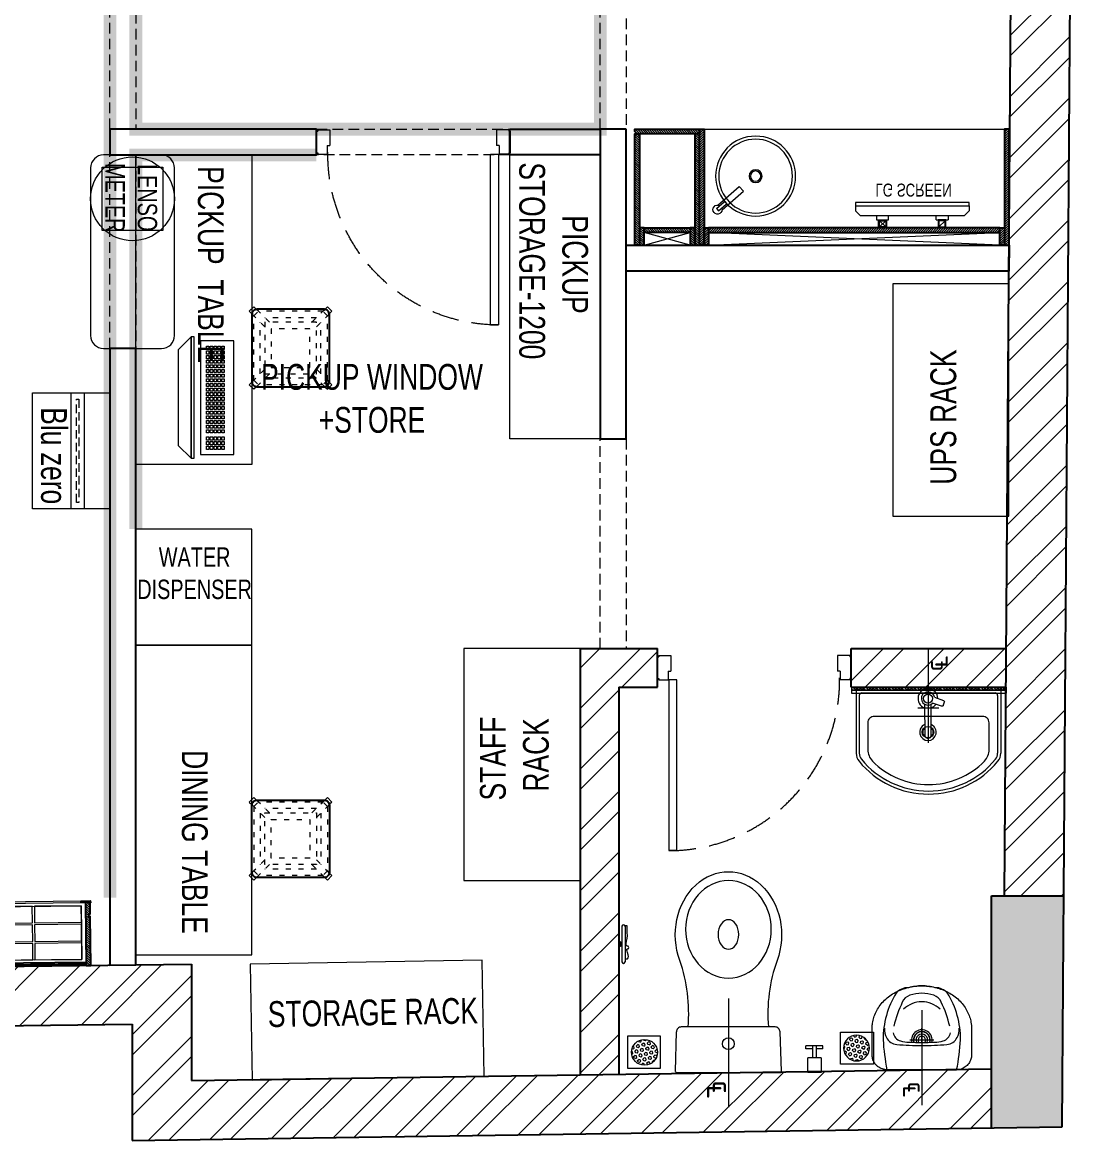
# Model space of a CAD drawing. Header units: feet. Extents: x 3550171 to 3562269, y -5726503 to -5719190.
# Drawn here: x 3558195 to 3562269, y -5726503 to -5722170 of the extents above; entities that cross this region are included whole.
import ezdxf

# ---------------------------------------------------------------- set-up
doc = ezdxf.new("R2010")
doc.units = ezdxf.units.FT
doc.header["$LTSCALE"] = 33
doc.header["$MEASUREMENT"] = 0
for name, pattern in [('a_p6_plan_L18$0$HIDDEN', [0.375, 0.25, -0.125]), ('ACAD_ISO03W100', [30, 12, -18]), ('CENTER', [2, 1.25, -0.25, 0.25, -0.25]), ('D10_DASHED', [0.75, 0.5, -0.25]), ('DOT2', [0.125, 0, -0.125]), ('HIDDEN', [9.525, 6.35, -3.175]), ('HIDDEN2', [4.7625, 3.175, -1.5875])]:
    doc.linetypes.add(name, pattern=pattern)
for name, color, linetype in [('A-WALL', 1, 'Continuous'), ('column', 10, 'Continuous'), ('LAMINATE FINISH', 80, 'Continuous')]:
    doc.layers.add(name, color=color, linetype=linetype)
for name, color, linetype, lineweight in [('A-WALL HATCH', 251, 'Continuous', 0), ('centerline-toilets', 2, 'CENTER', 13), ('column hatch', 5, 'Continuous', 0), ('Door', 2, 'Continuous', 13), ('ele', 252, 'Continuous', 13), ('Fhitting', 152, 'Continuous', 30), ('Floor-Unit', 1, 'Continuous', 13), ('LENS-CURTAIN', 5, 'a_p6_plan_L18$0$HIDDEN', 9), ('LENS-DOOR', 34, 'Continuous', 20), ('LENS-FURNITURE', 13, 'Continuous', 9), ('LENS-PARTITION', 21, 'Continuous', 25), ('LENS-TEXT', 31, 'Continuous', 5), ('LENS_DIMENSION', 193, 'Continuous', 0), ('LENS_TEXT', 31, 'Continuous', 5), ('LK-EQPMT', 3, 'Continuous', 18), ('LK-FF&E FLOOR', 1, 'Continuous', 9), ('LK-FF&E WALL', 1, 'Continuous', 9), ('LK-FLUTTED FINISH', 20, 'Continuous', 30), ('LK-IT', 3, 'Continuous', 18), ('LK-TILES FINISH', 251, 'Continuous', 5), ('LN-ELEVATION-1', 81, 'Continuous', 25), ('LN-ELEVATION-2', 103, 'Continuous', 20), ('LN-ELEVATION-3', 125, 'Continuous', 18), ('LN-ELEVATION-5', 167, 'Continuous', 5), ('LN-HATCH', 251, 'Continuous', 0), ('Mirror', 150, 'Continuous', 20), ('Panelling', 65, 'Continuous', 18), ('PARTITION', 22, 'Continuous', 30), ('PLANO-TXT', 252, 'Continuous', 5), ('Toilet', 5, 'Continuous', 9), ('TV', 92, 'Continuous', 18)]:
    doc.layers.add(name, color=color, linetype=linetype, lineweight=lineweight)
doc.styles.add('LK TXT', font='GILC____.TTF', dxfattribs={"height": 100})
doc.styles.get("Standard").update_dxf_attribs({"font": 'GILC____.TTF'})
pattern_1 = [(45, (-3580354.09, 5467886.61), (-117.733279, 117.733279), []), (45, (-3580275.6, 5467886.61), (-117.733279, 117.733279), [])]
pattern_2 = [(45, (35858.5, -100655.3575), (-4.4194174, 4.4194174), [])]
pattern_3 = [(45, (7858558.917, 3503823.203), (-4.4901280605, 4.4901280605), [])]

# ---------------------------------------------------------------- blocks, each defined once
blk = doc.blocks.new('*U47')
at = {"layer": 'LENS-DOOR'}
for p, q in [((548121.7, 1779235.3), (548121.7, 1778573.8)), ((548121.7, 1779235.3), (548153, 1779235.3)), ((548153, 1778573.8), (548153, 1779235.3)), ((547447.3, 1778568.6), (547452.5, 1778568.6)), ((547447.3, 1778484.1), (547447.3, 1778568.6)), ((547452.5, 1778573.8), (547488.9, 1778573.8)), ((547452.5, 1778568.6), (547452.5, 1778573.8)), ((547488.9, 1778539.9), (547488.9, 1778573.8)), ((548121.7, 1778573.8), (548153, 1778573.8)), ((548192.1, 1778573.8), (548155.6, 1778573.8)), ((548155.6, 1778539.9), (548155.6, 1778573.8)), ((548192.1, 1778568.6), (548192.1, 1778573.8)), ((548197.3, 1778568.6), (548192.1, 1778568.6)), ((548197.3, 1778484.1), (548197.3, 1778568.6)), ((547488.9, 1778539.9), (547499.3, 1778539.9)), ((547499.3, 1778478.9), (547499.3, 1778539.9)), ((548145.2, 1778478.9), (548145.2, 1778539.9)), ((548155.6, 1778539.9), (548145.2, 1778539.9)), ((547447.3, 1778484.1), (547452.5, 1778484.1)), ((547452.5, 1778478.9), (547452.5, 1778484.1)), ((547452.5, 1778478.9), (547499.3, 1778478.9)), ((548192.1, 1778478.9), (548145.2, 1778478.9)), ((548192.1, 1778478.9), (548192.1, 1778484.1)), ((548197.3, 1778484.1), (548192.1, 1778484.1))]:
    blk.add_line(p, q, dxfattribs=at)
at = {"layer": 'LENS-DOOR', "color": 7, "linetype": 'HIDDEN2'}
blk.add_ellipse((548153, 1778573.8), major_axis=(-661.5, 0), ratio=1, start_param=-1.570791, end_param=0.051209, dxfattribs=at)
blk = doc.blocks.new('DLF-RSP-AR-CD-DWG-4DT-3113$0$X-TYPICAL TOILET UPPER FLOORS - 02$0$urinals')
at = {"layer": 'Toilet'}
for p, q in [((0, -15.6), (0, 8.3)), ((-46.1, -115), (46.1, -115)), ((0, -105.4), (0, -161.1))]:
    blk.add_line(p, q, dxfattribs=at)
blk.add_lwpolyline([(135, 0), (-135, 0, 0.036949), (-150, -116.2, 0.138094), (-99.8, -297.1, 0.221721), (-52, -317.9, 0.062656), (0, -325, 0.062656), (52, -317.9, 0.221721), (99.8, -297.1, 0.138094), (150, -116.2, 0.036949)], format="xyb", close=True, dxfattribs=at)
for centre, radius, start, end in [((-91, -152.7), 53.8, 148.4868, 188.6401), ((-94.3, -144.9), 47.1, 93.3708, 154.4824), ((-71.4, -149.9), 40.2, 106.7016, 169.725), ((3.2, -1238.2), 1144.7, 90.1625, 95.0265), ((-50.5, -225.3), 118.5, 89.5454, 105.8857), ((-0.1, -996.2), 890.8, 89.9918, 93.182), ((0, -115), 40, 167.428, 12.572), ((0, -115), 33, 164.1814, 15.8186), ((0, -115), 32, 163.6049, 16.3951), ((0, -115), 22.6, 155.6653, 24.3347), ((0, -115), 14.7, 139.9109, 40.0891), ((-3.2, -1238.2), 1144.7, 84.9735, 89.8375), ((0.1, -996.2), 890.8, 86.818, 90.0082), ((50.5, -225.3), 118.5, 74.1143, 90.4546), ((71.4, -149.9), 40.2, 10.275, 73.2984), ((94.3, -144.9), 47.1, 25.5176, 86.6292), ((91, -152.7), 53.8, 351.3599, 31.5132), ((413.9, -38.4), 538.2, 193.994, 204.5632), ((-413.9, -38.4), 538.2, 335.4368, 346.006), ((-1.6, -165.3), 97.6, 225, 270.9552), ((1.6, -165.3), 97.6, 269.0448, 315), ((-30.1, -241.3), 50, 204.5632, 250.4606), ((-1.5, -160.9), 135.4, 250.4606, 270.6492), ((1.5, -160.9), 135.4, 269.3508, 289.5394), ((30.1, -241.3), 50, 289.5394, 335.4368)]:
    blk.add_arc(centre, radius, start, end, dxfattribs=at)
blk.add_open_spline([(135, 0), (105.3, 0), (75.7, 0), (-13.3, 0), (-72.7, 0), (-132.7, 0), (-133.4, 0), (-134.3, 0), (-134.5, 0), (-134.7, 0), (-134.9, 0), (-135, 0), (-135, 0), (-135, 0), (-135, 0), (-135, 0), (-135, 0), (-135.1, 0), (-135.1, 0), (-135.2, 0), (-135.2, 0), (-135.3, 0), (-135.4, 0), (-135.7, 0), (-135.8, 0), (-136.4, 0), (-136.7, 0), (-137.7, -0.1), (-138.4, -0.1), (-140.5, -0.2), (-141.9, -0.4), (-146.2, -1), (-149, -1.7), (-154.8, -3.4), (-157.6, -4.5), (-163.1, -7.3), (-165.8, -8.9), (-171, -12.5), (-173.4, -14.6), (-177.9, -19.1), (-180, -21.5), (-183.6, -26.7), (-185.2, -29.4), (-188, -34.9), (-189.1, -37.8), (-190.8, -43.5), (-191.5, -46.3), (-192, -49.8), (-192.1, -50.5), (-192.3, -52.5), (-192.4, -53.8), (-192.5, -55.7), (-192.5, -56.2), (-192.5, -56.9), (-192.5, -57), (-192.5, -57.2), (-192.5, -57.3), (-192.5, -57.4), (-192.5, -57.4), (-192.5, -57.5), (-192.5, -57.5), (-192.5, -57.5), (-192.5, -57.6), (-192.5, -57.7), (-192.5, -57.8), (-192.5, -57.9), (-192.5, -58.1), (-192.5, -58.4), (-192.5, -58.6), (-192.5, -59.3), (-192.5, -59.7), (-192.5, -61), (-192.5, -61.9), (-192.5, -64.6), (-192.5, -66.4), (-192.5, -71.7), (-192.5, -75.2), (-192.5, -85.8), (-192.5, -92.9), (-192.5, -114.2), (-192.5, -128.4), (-192.5, -146.1), (-192.5, -144.6), (-192.5, -149.2), (-192.5, -150.3), (-192.5, -153.7), (-192.5, -156), (-192.5, -158.5), (-192.5, -158.8), (-192.5, -159.2), (-192.5, -159.4), (-192.5, -159.7), (-192.5, -159.8), (-192.5, -159.9), (-192.5, -160), (-192.5, -160), (-192.5, -160), (-192.5, -160.1), (-192.5, -160.1), (-192.5, -160.2), (-192.5, -160.3), (-192.5, -160.5), (-192.5, -160.6), (-192.5, -161), (-192.5, -161.2), (-192.5, -161.9), (-192.5, -162.4), (-192.4, -163.9), (-192.4, -164.9), (-192.3, -167.8), (-192.2, -169.8), (-191.7, -175.8), (-191.2, -179.9), (-189.3, -190.9), (-187.5, -198), (-182.8, -212.2), (-179.9, -219.2), (-172.8, -233.1), (-168.7, -239.9), (-159.3, -253), (-154, -259.4), (-142.4, -271.4), (-136, -277), (-122.6, -287.5), (-115.4, -292.3), (-100.5, -300.9), (-92.8, -304.8), (-76.9, -311.5), (-68.8, -314.3), (-52.5, -318.9), (-44.4, -320.7), (-28.1, -323.4), (-20, -324.2), (-9.4, -324.8), (-6.7, -324.9), (-2.5, -325), (-1, -325), (2, -325), (3.6, -325), (8.2, -324.9), (11.3, -324.7), (20.7, -324.1), (27, -323.5), (41.8, -321.2), (50.2, -319.5), (67, -314.9), (75.4, -312), (91.8, -305.3), (99.8, -301.4), (115.1, -292.5), (122.5, -287.5), (136.4, -276.8), (142.9, -270.9), (154.7, -258.5), (160.1, -252), (169.7, -238.4), (173.8, -231.3), (180.9, -217), (183.8, -209.7), (188.3, -195.1), (189.9, -187.8), (191.2, -179.3), (191.4, -178), (191.8, -174.1), (192.1, -171.5), (192.3, -167.9), (192.3, -166.9), (192.5, -164), (192.5, -162), (192.5, -160), (192.5, -159.9), (192.5, -159.8), (192.5, -159.7), (192.5, -159.5), (192.5, -159.4), (192.5, -159), (192.5, -158.8), (192.5, -158), (192.5, -157.5), (192.5, -155.9), (192.5, -154.9), (192.5, -151.8), (192.5, -149.7), (192.5, -143.5), (192.5, -144.3), (192.5, -131.9), (192.5, -123.6), (192.5, -98.8), (192.5, -82.2), (192.5, -64.8), (192.5, -64), (192.5, -61.5), (192.5, -59.9), (192.5, -58), (192.5, -57.8), (192.5, -57.5), (192.5, -57.5), (192.5, -57.4), (192.5, -57.4), (192.5, -57.4), (192.5, -57.3), (192.5, -57.2), (192.5, -57.2), (192.5, -57), (192.5, -56.8), (192.5, -56.4), (192.5, -56.1), (192.5, -55.3), (192.4, -54.7), (192.3, -53), (192.2, -51.9), (191.8, -48.4), (191.4, -46), (190, -40.4), (188.9, -37.2), (186.1, -30.8), (184.3, -27.7), (180.2, -21.8), (177.9, -19.1), (172.8, -14), (170, -11.7), (164, -7.7), (160.9, -6.1), (154.5, -3.3), (151.3, -2.3), (144.8, -0.7), (141.6, -0.3), (137.3, 0), (136.1, 0), (135, 0)], degree=3, knots=[0, 0, 0, 0, 0.329607, 0.329607, 0.988822, 0.988822, 0.996691, 0.996691, 0.998638, 0.998638, 0.99992, 0.99992, 1.000227, 1.000227, 1.000534, 1.000534, 1.001148, 1.001148, 1.002375, 1.002375, 1.00483, 1.00483, 1.009739, 1.009739, 1.019558, 1.019558, 1.039196, 1.039196, 1.078472, 1.078472, 1.157024, 1.157024, 1.314128, 1.314128, 1.471232, 1.471232, 1.628335, 1.628335, 1.785439, 1.785439, 1.942543, 1.942543, 2.099647, 2.099647, 2.256751, 2.256751, 2.413855, 2.413855, 2.450944, 2.450944, 2.525122, 2.525122, 2.556641, 2.556641, 2.563699, 2.563699, 2.567479, 2.567479, 2.57001, 2.57001, 2.570783, 2.570783, 2.572328, 2.572328, 2.573873, 2.573873, 2.576964, 2.576964, 2.583145, 2.583145, 2.595507, 2.595507, 2.620232, 2.620232, 2.669681, 2.669681, 2.76858, 2.76858, 2.966376, 2.966376, 3.36197, 3.36197, 3.45996, 3.45996, 3.491387, 3.491387, 3.554241, 3.554241, 3.562213, 3.562213, 3.566829, 3.566829, 3.570018, 3.570018, 3.570684, 3.570684, 3.571294, 3.571294, 3.571904, 3.571904, 3.573124, 3.573124, 3.575564, 3.575564, 3.580444, 3.580444, 3.590203, 3.590203, 3.609723, 3.609723, 3.648762, 3.648762, 3.72684, 3.72684, 3.861362, 3.861362, 3.995884, 3.995884, 4.130406, 4.130406, 4.264928, 4.264928, 4.39945, 4.39945, 4.533972, 4.533972, 4.668494, 4.668494, 4.803016, 4.803016, 4.937539, 4.937539, 5.072061, 5.072061, 5.118026, 5.118026, 5.144558, 5.144558, 5.17109, 5.17109, 5.224154, 5.224154, 5.330281, 5.330281, 5.468863, 5.468863, 5.607445, 5.607445, 5.746027, 5.746027, 5.884609, 5.884609, 6.023191, 6.023191, 6.161773, 6.161773, 6.300355, 6.300355, 6.438937, 6.438937, 6.577519, 6.577519, 6.602876, 6.602876, 6.653589, 6.653589, 6.673028, 6.673028, 6.711906, 6.711906, 6.713712, 6.713712, 6.715518, 6.715518, 6.719129, 6.719129, 6.726351, 6.726351, 6.740796, 6.740796, 6.769686, 6.769686, 6.827466, 6.827466, 6.943027, 6.943027, 7.174147, 7.174147, 7.636387, 7.636387, 7.659394, 7.659394, 7.705407, 7.705407, 7.71212, 7.71212, 7.713128, 7.713128, 7.714137, 7.714137, 7.716153, 7.716153, 7.720185, 7.720185, 7.728249, 7.728249, 7.744378, 7.744378, 7.776636, 7.776636, 7.841152, 7.841152, 7.970184, 7.970184, 8.14844, 8.14844, 8.326696, 8.326696, 8.504953, 8.504953, 8.683209, 8.683209, 8.861465, 8.861465, 9.039722, 9.039722, 9.217978, 9.217978, 9.283185, 9.283185, 9.283185, 9.283185], dxfattribs=at)
blk = doc.blocks.new('jALI')
at = {"layer": 'Toilet', "ltscale": 5}
h = blk.add_hatch(dxfattribs=at)
h.set_pattern_fill('HEX', color=256, scale=50, angle=135, double=1)
h.set_pattern_definition([(135, (-344825.863, 460708.187), (-7.65465545, -7.65465545), [6.25, -12.5]), (255, (-344825.863, 460708.187), (10.4564538, -2.80179835), [6.25, -12.5]), (195, (-344830.282, 460712.606), (2.80179835, -10.4564538), [6.25, -12.5])])
edge = h.paths.add_edge_path()
edge.add_arc((-393187.5, 163647.6), 50, -90, 270)
blk.add_lwpolyline([(-393249.5, 163581.9), (-393125.5, 163581.9), (-393125.5, 163709.4), (-393249.5, 163709.4)], close=True, dxfattribs=at)
blk.add_circle((-393187.5, 163647.6), 50, dxfattribs=at)
blk = doc.blocks.new('Urinal')
at = {"layer": 'centerline-toilets', "linetype": 'HIDDEN', "ltscale": 10}
blk.add_line((0, 230.9), (0, -137), dxfattribs=at)
at = {"layer": 'Fhitting', "lineweight": 0, "ltscale": 0.5, "rotation": 180}
blk.add_blockref('DLF-RSP-AR-CD-DWG-4DT-3113$0$X-TYPICAL TOILET UPPER FLOORS - 02$0$urinals', (0, 0), dxfattribs=at)
at = {"layer": 'Fhitting', "lineweight": 0, "ltscale": 0.5, "xscale": -1, "rotation": 90}
blk.add_blockref('jALI', (163394.4, -393103.5), dxfattribs=at)
at = {"layer": 'centerline-toilets', "linetype": 'DOT2', "insert": (-31.4, -69), "char_height": 75, "width": 495.827, "attachment_point": 5, "rotation": 270}
blk.add_mtext('{\\fISOCPEUR|b0|i0|c0|p34;℄}', dxfattribs=at)
blk = doc.blocks.new('WC')
at = {"layer": 'centerline-toilets', "linetype": 'HIDDEN', "ltscale": 10}
blk.add_line((0, 286.3), (0, -134.7), dxfattribs=at)
at = {"layer": 'Toilet'}
for p, q in [((-412.8, 566.9), (-412.8, 428.9)), ((-400.8, 566.9), (-400.8, 428.9)), ((-418.8, 506.9), (-424.8, 506.9)), ((-424.8, 506.9), (-424.8, 488.9)), ((-418.8, 488.9), (-424.8, 488.9)), ((-418.8, 506.9), (-418.8, 488.9)), ((-418.8, 503.9), (-412.8, 503.9)), ((-418.8, 491.9), (-412.8, 491.9)), ((180.6, 176.8), (-182.6, 176.8)), ((-205.8, 5.9), (-201.7, 157.2)), ((205.8, 5.9), (199.8, 157.2)), ((-200.1, 0), (200.1, 0))]:
    blk.add_line(p, q, dxfattribs=at)
at = {"layer": 'Toilet', "ltscale": 100}
for p, q in [((366.1, 103), (300.3, 103)), ((300.3, 91.5), (300.3, 103)), ((326.3, 91.5), (300.3, 91.5)), ((326.3, 103), (326.3, 57.2)), ((340.1, 103), (340.1, 57.2)), ((366.1, 91.5), (340.1, 91.5)), ((366.1, 91.5), (366.1, 103)), ((307.2, 0), (307.2, 57.2)), ((359.2, 57.2), (307.2, 57.2)), ((359.2, 57.2), (359.2, 0)), ((359.2, 0), (307.2, 0))]:
    blk.add_line(p, q, dxfattribs=at)
at = {"layer": 'Toilet'}
blk.add_circle((-0.3, 111.6), 22.9, dxfattribs=at)
for centre, radius, start, end in [((-406.8, 566.9), 6, 0, 180), ((-776.4, 231.1), 622.3, 354.997, 19.0619), ((776, 226.4), 623.4, 160.5196, 184.5617), ((-406.8, 428.9), 6, 180, 0), ((-182.4, 157.5), 19.3, 90.3509, 180.8981), ((180.5, 157.5), 19.3, 359.1019, 89.6491), ((-200.1, 5.7), 5.72, 177.9546, 270), ((200.1, 5.7), 5.72, 270, 2.0454)]:
    blk.add_arc(centre, radius, start, end, dxfattribs=at)
at = {"layer": 'Toilet', "extrusion": (0, 0, -1)}
for centre, major_axis, ratio, start_param, end_param in [((0, 533.5), (0, -244.6), 0.842028, 7.436326, 11.41323), ((0, 535.1), (0, -57.2), 0.7, 1.570796326794896, 7.853981633974482)]:
    blk.add_ellipse(centre, major_axis=major_axis, ratio=ratio, start_param=start_param, end_param=end_param, dxfattribs=at)
blk.add_ellipse((0, 555), major_axis=(0, -188.8), ratio=0.878788, dxfattribs=at)
at = {"layer": 'Toilet'}
blk.add_open_spline([(-400.8, 441), (-397.1, 440.5), (-384.3, 439), (-389, 459.3), (-395.6, 479.8), (-385.6, 478), (-385.9, 491.3), (-402.7, 487.2), (-384.8, 532.1), (-395.5, 546.6), (-390.9, 570.2), (-397.2, 568.8), (-400.8, 568)], degree=3, knots=[0, 0, 0, 0, 9.744972, 33.823887, 47.583551, 49.497915, 60.560502, 63.822284, 93.508019, 135.756925, 141.904352, 150.301906, 150.301906, 150.301906, 150.301906], dxfattribs=at)
at = {"layer": 'Fhitting', "lineweight": 0, "ltscale": 0.5, "rotation": 270}
blk.add_blockref('jALI', (-163972.9, -393109.2), dxfattribs=at)
at = {"layer": 'centerline-toilets', "linetype": 'DOT2', "insert": (-35.9, -56.9), "char_height": 85.827, "width": 567.402, "attachment_point": 5, "rotation": 270}
blk.add_mtext('{\\fISOCPEUR|b0|i0|c0|p34;℄}', dxfattribs=at)
blk = doc.blocks.new('Wash Basin')
at = {"layer": 'PARTITION', "lineweight": 9}
h = blk.add_hatch(dxfattribs=at)
h.set_pattern_fill('ANSI38', color=256, scale=70, angle=990, style=0, double=1)
h.set_pattern_definition([(315, (-62.738, -33.325), (6.18718, 6.18718), []), (45, (-62.738, -33.325), (6.18718, 18.56155), [21.875, -13.125])])
h.paths.add_polyline_path([(302.1, -22), (-298.1, -22), (-298.1, -34), (302.1, -34)])
at = {"layer": 'centerline-toilets', "linetype": 'HIDDEN', "ltscale": 10}
blk.add_line((0, -238.1), (0, 129.8), dxfattribs=at)
at = {"layer": 'Mirror', "ltscale": 0.5}
blk.add_lwpolyline([(-298.1, -34), (-298.1, -46), (302.1, -46), (302.1, -34)], close=True, dxfattribs=at)
at = {"layer": 'Panelling', "lineweight": 9}
blk.add_lwpolyline([(-298.1, -22), (-298.1, -34), (302.1, -34), (302.1, -22)], close=True, dxfattribs=at)
at = {"layer": 'Toilet', "ltscale": 100}
for p, q in [((-280, -32), (-280, -278.3)), ((-270, -22), (270, -22)), ((280, -32), (280, -278.3)), ((-268, -55), (-268, -278.3)), ((-258, -45), (258, -45)), ((268, -55), (268, -278.3)), ((-14.8, -88.6), (-14.6, -207.9)), ((11, -207.9), (10.8, -88.6))]:
    blk.add_line(p, q, dxfattribs=at)
blk.add_lwpolyline([(23.1, -61.6), (57.7, -73.5, -0.414214), (61.4, -81.2), (57.5, -92.5, -0.414214), (49.9, -96.2), (16.1, -84.6)], format="xyb", dxfattribs=at)
blk.add_lwpolyline([(40.7, -103.2), (-41.1, -103.2)], dxfattribs=at)
blk.add_lwpolyline([(-235, -264, 0.191896), (-217.2, -308.7, 0.420236), (217.2, -308.7, 0.191896), (235, -264), (235, -160.5, 0.414214), (210, -135.5), (-210, -135.5, 0.414214), (-235, -160.5)], format="xyb", close=True, dxfattribs=at)
for centre, radius in [((-2, -66.5), 17.5), ((-2, -196.8), 22.5)]:
    blk.add_circle(centre, radius, dxfattribs=at)
for centre, radius, start, end in [((-270, -32), 10, 90, 180), ((270, -32), 10, 0, 90), ((-258, -55), 10, 90, 180), ((258, -55), 10, 0, 90), ((-2, -197.1), 32.1, 113.0898, 66.246), ((-2, -196.8), 20.5, 128.0403, 237.2899), ((-2, -196.8), 20.5, 304.4733, 50.7332), ((-230, -278.3), 50, 180, 218.4461), ((-230, -278.3), 38, 180, 218.4461), ((0, -89.3), 335.7, 219.313, 320.687), ((230, -278.3), 38, 321.5539, 0), ((230, -278.3), 50, 321.5539, 0), ((0, -89.3), 347.7, 219.2826, 320.7174)]:
    blk.add_arc(centre, radius, start, end, dxfattribs=at)
for centre, major_axis, start_param, end_param in [((-2, -66.5), (0, 38.3), 4.720493, 9.081982), ((-2, -66.5), (-0.2, -25.6), 1.769108, 7.074098), ((-2, -66.5), (0, 38.3), 3.484555, 4.083576), ((-1.8, -207.9), (-9.04, 9.04), 0.785398, 3.926991)]:
    blk.add_ellipse(centre, major_axis=major_axis, ratio=1, start_param=start_param, end_param=end_param, dxfattribs=at)
at = {"layer": 'centerline-toilets', "linetype": 'DOT2', "insert": (33.3, 61.8), "char_height": 75, "width": 495.827, "attachment_point": 5, "rotation": 90}
blk.add_mtext('{\\fISOCPEUR|b0|i0|c0|p34;℄}', dxfattribs=at)
blk = doc.blocks.new('A$Cf267f9f8')
at = {"layer": 'A-WALL HATCH'}
h = blk.add_hatch(dxfattribs=at)
h.set_pattern_fill('ANSI32', color=256, scale=444)
h.set_pattern_definition(pattern_1)
h.paths.add_polyline_path([(-3603.3, 397.9), (-3603.3, -52.9), (-273.6, -4), (-273.6, 226), (-3373.3, 180.5), (-3373.3, 630.5), (-12022.4, 530.5), (-12022.4, 529.9), (-12022.7, 300.5)])
h.paths.add_polyline_path([(6.4, 896), (40.9, 5729.6), (-189.1, 5729.6), (-223.6, 896)])
h.paths.add_polyline_path([(-239.1, 6079.6), (-239.1, 6283.7), (-3339.3, 6791.4), (-3339.3, 6618.9)])
h.paths.add_polyline_path([(-3689.3, 6615.7), (-3689.3, 6848.8), (-6205.3, 7260.8), (-6219.7, 7260.7), (-6219.7, 7030.1)])
h.paths.add_polyline_path([(-6569.7, 7027.5), (-6569.7, 7257.5), (-11672.7, 7210.5), (-11672.7, 6980.5)])
h = blk.add_hatch(dxfattribs=at)
h.set_pattern_fill('ANSI32', color=256, scale=444)
h.set_pattern_definition(pattern_1)
h.paths.add_polyline_path([(-216.8, 1854.6), (-817.9, 1855), (-817.9, 1705), (-217.8, 1704.6)])
h.paths.add_polyline_path([(-1567.9, 1705), (-1567.9, 1855), (-1867.9, 1855), (-1866.4, 202.6), (-1716.4, 204.8), (-1717.9, 1705)])
at = {"layer": 'column hatch'}
h = blk.add_hatch(color=251, dxfattribs=at)
h.dxf.hatch_style = 1
h.paths.add_polyline_path([(-11672.7, 6630.5), (-11672.7, 7210.5), (-12022.7, 7207.3), (-12022.7, 6630.5)])
h.paths.add_polyline_path([(-6219.7, 6680.7), (-6219.7, 7260.7), (-6569.7, 7257.5), (-6569.7, 6677.5)])
h.paths.add_polyline_path([(-3339.3, 6269.5), (-3339.3, 6791.4), (-3689.3, 6848.8), (-3689.3, 6266.2)])
h.paths.add_polyline_path([(40.9, 5729.6), (44.5, 6237.2), (-239.1, 6283.7), (-239.1, 5729.6)])
h.paths.add_polyline_path([(0, 0), (6.4, 896), (-273.6, 896), (-273.6, -4)])
at = {"layer": 'A-WALL'}
for p, q in [((0, 0), (44.5, 6237.2)), ((-223.6, 896), (-189.1, 5729.6)), ((-1867.9, 1855), (-1867.9, 204.8)), ((-1867.9, 1855), (-1567.9, 1855)), ((-1567.9, 1705), (-1567.9, 1855)), ((-817.9, 1855), (-217.8, 1855)), ((-817.9, 1705), (-817.9, 1855)), ((-1717.9, 1705), (-1717.9, 204.8)), ((-1717.9, 1705), (-1567.9, 1705)), ((-817.9, 1705), (-217.8, 1705)), ((-12022.7, 530.5), (-3373.3, 630.5)), ((-3373.3, 630.5), (-3373.3, 180.5)), ((-12020, 300.5), (-3603.3, 397.9)), ((-3603.3, 397.9), (-3603.3, -52.9)), ((-3373.3, 180.5), (-273.6, 226)), ((-3603.3, -52.9), (0, 0))]:
    blk.add_line(p, q, dxfattribs=at)
at = {"layer": 'column'}
for p, q in [((-273.6, -4), (-273.6, 896)), ((-273.6, 896), (6.4, 896))]:
    blk.add_line(p, q, dxfattribs=at)
at = {"layer": 'Door', "rotation": 180}
blk.add_blockref('*U47', (546629.4, 1780306.3), dxfattribs=at)
at = {"layer": 'ele', "color": 0, "lineweight": -2}
for name, p in [('Wash Basin', (-517.9, 1727)), ('WC', (-1292.9, 211.1)), ('Urinal', (-543.7, 222))]:
    blk.add_blockref(name, p, dxfattribs=at)
blk = doc.blocks.new('rtf')
at = {"color": 0, "linetype": 'ByBlock', "lineweight": -2}
for p, q in [((16412.5, -172798.8), (16452.4, -172798.8)), ((16412.5, -172810.8), (16412.5, -172798.8)), ((16412.5, -172810.8), (16452.4, -172810.8)), ((16425.3, -172793.1), (16535.3, -172793.1)), ((16425.3, -172817.1), (16535.3, -172817.1)), ((16535.3, -172793.1), (16535.3, -172817.1))]:
    blk.add_line(p, q, dxfattribs=at)
for centre, radius, start, end in [((16412.5, -172805.1), 17.5, 21.0506, 340.9422), ((16444.5, -172804.8), 9.89, 322.6562, 37.3438)]:
    blk.add_arc(centre, radius, start, end, dxfattribs=at)
blk = doc.blocks.new('dsg')
at = {"color": 0, "linetype": 'ByBlock', "lineweight": -2}
for radius in [155, 143, 25, 20]:
    blk.add_circle((11491.5, -171102.6), radius, dxfattribs=at)
blk.add_blockref('rtf', (-5117.5, 1702.9), dxfattribs=at)
blk = doc.blocks.new('CLINIC - CABINET SINK')
at = {"layer": 'LN-HATCH', "ltscale": 0.5}
h = blk.add_hatch(dxfattribs=at)
h.set_pattern_fill('ANSI31', color=256, scale=2)
h.set_pattern_definition([(45, (4052861.5004, 1708016.356), (-4.4901280605, 4.4901280605), [])])
h.paths.add_polyline_path([(-563.4, 157), (564.6, 157), (564.6, 175), (-563.4, 175)])
h.paths.add_polyline_path([(582.6, 225), (600.6, 225), (600.6, -225), (582.6, -225)])
h.paths.add_polyline_path([(564.6, 225), (582.6, 225), (582.6, 157), (564.6, 157)])
h.paths.add_polyline_path([(-581.4, 225), (-599.4, 225), (-599.4, -225), (-581.4, -225)])
h.paths.add_polyline_path([(-581.4, 225), (-563.4, 225), (-563.4, 157), (-581.4, 157)])
at = {"layer": 'LN-ELEVATION-1', "ltscale": 0.5}
for points in [[(-581.4, 225), (-599.4, 225), (-599.4, -225), (-581.4, -225)], [(-581.4, 225), (-563.4, 225), (-563.4, 157), (-581.4, 157)], [(564.6, 225), (582.6, 225), (582.6, 157), (564.6, 157)], [(582.6, 225), (600.6, 225), (600.6, -225), (582.6, -225)], [(-563.4, 157), (564.6, 157), (564.6, 175), (-563.4, 175)]]:
    blk.add_lwpolyline(points, close=True, dxfattribs=at)
at = {"layer": 'LN-ELEVATION-2', "ltscale": 0.5}
blk.add_line((582.6, -225), (-581.4, -225), dxfattribs=at)
at = {"layer": 'LN-HATCH', "ltscale": 0.5}
for p, q in [((564.6, 225), (-563.4, 175)), ((-563.4, 225), (564.6, 175))]:
    blk.add_line(p, q, dxfattribs=at)
at = {"layer": 'LN-ELEVATION-3', "xscale": -1, "rotation": 41.1558274151866}
blk.add_blockref('dsg', (-103569.3, 136346.7), dxfattribs=at)
blk = doc.blocks.new('CLINIC SCREEN')
at = {"layer": 'TV', "ltscale": 12}
for p, q in [((-220, -19.4), (-200.6, 0)), ((200.6, 0), (-200.6, 0)), ((-138.5, 0), (-138.5, 15.5)), ((-138.5, 15.5), (-92, 15.5)), ((-92, 15.5), (-92, 0)), ((92, 15.5), (92, 0)), ((92, 15.5), (138.5, 15.5)), ((138.5, 0), (138.5, 15.5)), ((220, -19.4), (200.6, 0)), ((-220, -38.8), (-220, -19.4)), ((220, -38.8), (220, -19.4))]:
    blk.add_line(p, q, dxfattribs=at)
at = {"layer": 'TV'}
for p, q in [((-103.1, 42.9), (-127.4, 18.6)), ((-127.4, 42.9), (-103.1, 18.6)), ((102.7, 42.9), (127, 18.6))]:
    blk.add_line(p, q, dxfattribs=at)
for points in [[(-130.4, 15.5), (-100.1, 15.5), (-100.1, 45.9), (-130.4, 45.9)], [(130, 15.5), (99.7, 15.5), (99.7, 45.9), (130, 45.9)], [(-127.4, 18.6), (-103.1, 18.6), (-103.1, 42.9), (-127.4, 42.9)], [(127, 18.6), (102.7, 18.6), (102.7, 42.9), (127, 42.9)]]:
    blk.add_lwpolyline(points, close=True, dxfattribs=at)
at = {"layer": 'TV', "ltscale": 12}
blk.add_lwpolyline([(-220, -51.7), (-220, -38.8), (220, -38.8), (220, -51.7)], close=True, dxfattribs=at)
at = {"layer": 'Floor-Unit', "color": 0, "ltscale": 2, "insert": (5.2, -100.4), "char_height": 50, "attachment_point": 5}
blk.add_mtext_dynamic_manual_height_columns('LG SCREEN', width=466.48, gutter_width=12.5, heights=[0], dxfattribs=at)
blk = doc.blocks.new('CLINIC - MOP CLOSET')
at = {"layer": 'LN-HATCH', "ltscale": 0.5}
h = blk.add_hatch(dxfattribs=at)
h.set_pattern_fill('ANSI31', color=256, scale=50, angle=360)
h.set_pattern_definition(pattern_2)
h.paths.add_polyline_path([(-106.4, 216), (-124.4, 216), (-124.4, -216), (-106.4, -216)])
h = blk.add_hatch(dxfattribs=at)
h.set_pattern_fill('ANSI31', color=256, scale=50, angle=360)
h.set_pattern_definition(pattern_2)
h.paths.add_polyline_path([(-106.4, 216), (-88.4, 216), (-88.4, 148), (-106.4, 148)])
h = blk.add_hatch(dxfattribs=at)
h.set_pattern_fill('ANSI31', color=256, scale=50, angle=360)
h.set_pattern_definition(pattern_2)
h.paths.add_polyline_path([(89.6, 216), (107.6, 216), (107.6, 148), (89.6, 148)])
h = blk.add_hatch(dxfattribs=at)
h.set_pattern_fill('ANSI31', color=256, scale=50, angle=360)
h.set_pattern_definition(pattern_2)
h.paths.add_polyline_path([(107.6, 216), (125.6, 216), (125.6, -216), (107.6, -216)])
h = blk.add_hatch(dxfattribs=at)
h.set_pattern_fill('ANSI31', color=256, scale=50, angle=360)
h.set_pattern_definition(pattern_2)
h.paths.add_polyline_path([(-88.4, 148), (89.6, 148), (89.6, 166), (-88.4, 166)])
h = blk.add_hatch(dxfattribs=at)
h.set_pattern_fill('ANSI31', color=256, scale=50, angle=360)
h.set_pattern_definition([(45, (35894.5, -101037.3575), (-4.4194174, 4.4194174), [])])
h.paths.add_polyline_path([(-115.4, -216), (-124.4, -225), (-124.4, -234), (125.6, -234), (125.6, -216)])
at = {"layer": 'LN-ELEVATION-1', "ltscale": 0.5}
for points in [[(-106.4, 216), (-124.4, 216), (-124.4, -216), (-106.4, -216)], [(-106.4, 216), (-88.4, 216), (-88.4, 148), (-106.4, 148)], [(89.6, 216), (107.6, 216), (107.6, 148), (89.6, 148)], [(107.6, 216), (125.6, 216), (125.6, -216), (107.6, -216)], [(-88.4, 148), (89.6, 148), (89.6, 166), (-88.4, 166)], [(-124.4, -225), (-124.4, -234), (125.6, -234), (125.6, -216), (-115.4, -216)]]:
    blk.add_lwpolyline(points, close=True, dxfattribs=at)
at = {"layer": 'LN-HATCH', "ltscale": 0.5}
for p, q in [((89.6, 216), (-88.4, 166)), ((-88.4, 216), (89.6, 166))]:
    blk.add_line(p, q, dxfattribs=at)
blk = doc.blocks.new('VC HD 1010')
at = {"layer": 'LN-HATCH', "ltscale": 0.5}
h = blk.add_hatch(dxfattribs=at)
h.set_pattern_fill('ANSI31', color=256, scale=2)
h.set_pattern_definition([(45, (3761554.586, 1795022.936), (-4.490128061, 4.490128061), [])])
h.paths.add_polyline_path([(-505.2, 24), (-505.2, -166), (-499.2, -166), (-499.2, -176), (-505.2, -176), (-505.2, -220), (-487.2, -220), (-487.2, 24)])
h = blk.add_hatch(dxfattribs=at)
h.set_pattern_fill('ANSI31', color=256, scale=2)
h.set_pattern_definition(pattern_3)
h.paths.add_polyline_path([(504.8, 24), (504.8, -166), (498.8, -166), (498.8, -176), (504.8, -176), (504.8, -220), (486.8, -220), (486.8, 24)])
h = blk.add_hatch(dxfattribs=at)
h.set_pattern_fill('ANSI31', color=256, scale=2)
h.set_pattern_definition([(45, (7858741.917, 3503823.203), (-4.4901280605, 4.4901280605), [])])
h.paths.add_polyline_path([(-470.2, -220), (-470.2, -226), (-505.2, -226), (-505.2, -220)])
h = blk.add_hatch(dxfattribs=at)
h.set_pattern_fill('ANSI31', color=256, scale=2)
h.set_pattern_definition(pattern_3)
h.paths.add_polyline_path([(476.8, -220), (476.8, -226), (511.8, -226), (511.8, -220)])
at = {"layer": 'LN-ELEVATION-1', "ltscale": 0.5}
for points in [[(-505.2, 24), (-505.2, -166), (-499.2, -166), (-499.2, -176), (-505.2, -176), (-505.2, -220), (-487.2, -220), (-487.2, 24)], [(486.8, 12), (-487.2, 12), (-487.2, 18), (486.8, 18)], [(504.8, 24), (504.8, -166), (498.8, -166), (498.8, -176), (504.8, -176), (504.8, -220), (486.8, -220), (486.8, 24)], [(-470.2, -220), (-470.2, -226), (-505.2, -226), (-505.2, -220)], [(469.8, -220), (469.8, -226), (504.8, -226), (504.8, -220)]]:
    blk.add_lwpolyline(points, close=True, dxfattribs=at)
at = {"layer": 'LN-ELEVATION-2', "ltscale": 0.5}
blk.add_lwpolyline([(470.2, 0), (-470.2, 0), (-470.2, -208), (470.2, -208)], close=True, dxfattribs=at)
at = {"layer": 'LN-ELEVATION-3', "ltscale": 0.5}
for p, q in [((-487.2, 24), (486.8, 24)), ((-470.2, -220), (469.8, -220)), ((469.8, -226), (-470.2, -226))]:
    blk.add_line(p, q, dxfattribs=at)
for points in [[(-470.2, 0), (-288.5, 0), (-288.5, -64), (-470.2, -64)], [(-280.5, 0), (-98.8, 0), (-98.8, -64), (-280.5, -64)], [(-90.8, 0), (90.8, 0), (90.8, -64), (-90.8, -64)], [(98.8, 0), (280.5, 0), (280.5, -64), (98.8, -64)], [(288.5, 0), (470.2, 0), (470.2, -64), (288.5, -64)], [(-470.2, -136), (-288.5, -136), (-288.5, -72), (-470.2, -72)], [(-280.5, -72), (-98.8, -72), (-98.8, -136), (-280.5, -136)], [(-90.8, -72), (90.8, -72), (90.8, -136), (-90.8, -136)], [(98.8, -72), (280.5, -72), (280.5, -136), (98.8, -136)], [(288.5, -72), (470.2, -72), (470.2, -136), (288.5, -136)], [(-470.2, -144), (-288.5, -144), (-288.5, -208), (-470.2, -208)], [(-280.5, -144), (-98.8, -144), (-98.8, -208), (-280.5, -208)], [(-90.8, -144), (90.8, -144), (90.8, -208), (-90.8, -208)], [(98.8, -144), (280.5, -144), (280.5, -208), (98.8, -208)], [(288.5, -144), (470.2, -144), (470.2, -208), (288.5, -208)]]:
    blk.add_lwpolyline(points, close=True, dxfattribs=at)
blk = doc.blocks.new('CLENS 600 TYPE 6')
at = {"layer": 'LN-ELEVATION-1', "ltscale": 0.5}
blk.add_lwpolyline([(130, -225), (-130, -225, -0.414214), (-150, -205), (-150, 55, -0.414214), (-130, 75), (130, 75, -0.414214), (150, 55), (150, -205, -0.414214)], format="xyb", close=True, dxfattribs=at)
at = {"layer": 'LN-ELEVATION-3', "linetype": 'ACAD_ISO03W100', "ltscale": 0.05}
for p, q in [((-100, 7.3), (-142.4, 49.7)), ((-142.4, -199.7), (-142.4, 49.7)), ((-82.3, 25), (-124.7, 67.4)), ((124.7, 67.4), (-124.7, 67.4)), ((82.3, 25), (124.7, 67.4)), ((100, 7.3), (142.4, 49.7)), ((142.4, -199.7), (142.4, 49.7)), ((-117.4, -174.7), (-117.4, 24.7)), ((99.7, 42.4), (-99.7, 42.4)), ((117.4, -174.7), (117.4, 24.7)), ((-100, -157.3), (-142.4, -199.7)), ((100, -157.3), (142.4, -199.7)), ((-82.3, -175), (-124.7, -217.4)), ((99.7, -192.4), (-99.7, -192.4)), ((82.3, -175), (124.7, -217.4)), ((124.7, -217.4), (-124.7, -217.4))]:
    blk.add_line(p, q, dxfattribs=at)
for points in [[(-132.2, 74.9), (-124.7, 67.4), (-142.4, 49.7), (-149.9, 57.2)], [(132.2, 74.9), (124.7, 67.4), (142.4, 49.7), (149.9, 57.2)], [(-132.2, -224.9), (-124.7, -217.4), (-142.4, -199.7), (-149.9, -207.2)], [(132.2, -224.9), (124.7, -217.4), (142.4, -199.7), (149.9, -207.2)]]:
    blk.add_lwpolyline(points, dxfattribs=at)
for points in [[(100, -175), (-100, -175), (-100, 25), (100, 25)], [(75, -150), (-75, -150), (-75, 0), (75, 0)]]:
    blk.add_lwpolyline(points, close=True, dxfattribs=at)
at = {"layer": 'LN-ELEVATION-5', "ltscale": 0.5}
for points in [[(-149.9, 57.2), (-160.1, 67.4), (-142.4, 85.1), (-132.2, 74.9)], [(149.9, 57.2), (160.1, 67.4), (142.4, 85.1), (132.2, 74.9)], [(-149.9, -207.2), (-160.1, -217.4), (-142.4, -235.1), (-132.2, -224.9)], [(149.9, -207.2), (160.1, -217.4), (142.4, -235.1), (132.2, -224.9)]]:
    blk.add_lwpolyline(points, dxfattribs=at)
blk = doc.blocks.new('*U25')
at = {"layer": 'LK-EQPMT', "ltscale": 12}
blk.add_lwpolyline([(6, 4.9), (-6, 4.9), (-6, -4.9), (6, -4.9)], close=True, dxfattribs=at)
blk = doc.blocks.new('*U26')
at = {"color": 0, "linetype": 'ByBlock', "lineweight": -2}
for p in [(0, 0), (18, 0), (35.9, 0), (53.9, 0), (71.8, 0), (89.8, 0), (107.8, 0), (125.7, 0), (143.7, 0), (161.6, 0), (179.6, 0), (197.6, 0), (215.5, 0), (233.5, 0), (251.4, 0), (269.4, 0), (287.4, 0), (305.3, 0), (323.3, 0), (0, -14.7), (0, -29.5), (0, -44.2), (18, -14.7), (18, -29.5), (18, -44.2), (35.9, -14.7), (35.9, -29.5), (35.9, -44.2), (53.9, -14.7), (53.9, -29.5), (53.9, -44.2), (71.8, -14.7), (71.8, -29.5), (71.8, -44.2), (89.8, -14.7), (89.8, -29.5), (89.8, -44.2), (107.8, -14.7), (107.8, -29.5), (107.8, -44.2), (125.7, -14.7), (125.7, -29.5), (125.7, -44.2), (143.7, -14.7), (143.7, -29.5), (143.7, -44.2), (161.6, -14.7), (161.6, -29.5), (161.6, -44.2), (179.6, -14.7), (179.6, -29.5), (179.6, -44.2), (197.6, -14.7), (197.6, -29.5), (197.6, -44.2), (215.5, -14.7), (215.5, -29.5), (215.5, -44.2), (233.5, -14.7), (233.5, -29.5), (233.5, -44.2), (251.4, -14.7), (251.4, -29.5), (251.4, -44.2), (269.4, -14.7), (269.4, -29.5), (269.4, -44.2), (287.4, -14.7), (287.4, -29.5), (287.4, -44.2), (305.3, -14.7), (305.3, -29.5), (305.3, -44.2), (323.3, -14.7), (323.3, -29.5), (323.3, -44.2), (0, -59), (18, -59), (35.9, -59), (53.9, -59), (71.8, -59), (89.8, -59), (107.8, -59), (125.7, -59), (143.7, -59), (161.6, -59), (179.6, -59), (197.6, -59), (215.5, -59), (233.5, -59), (251.4, -59), (269.4, -59), (287.4, -59), (305.3, -59), (323.3, -59)]:
    blk.add_blockref('*U25', p, dxfattribs=at)
blk = doc.blocks.new('*U23')
at = {"layer": 'LK-EQPMT', "ltscale": 12}
blk.add_lwpolyline([(6, 4.9), (-6, 4.9), (-6, -4.9), (6, -4.9)], close=True, dxfattribs=at)
blk = doc.blocks.new('*U24')
at = {"color": 0, "linetype": 'ByBlock', "lineweight": -2}
for p in [(0, 0), (18, 0), (35.9, 0), (0, -14.7), (0, -29.5), (0, -44.2), (18, -14.7), (18, -29.5), (18, -44.2), (35.9, -14.7), (35.9, -29.5), (35.9, -44.2), (0, -59), (18, -59), (35.9, -59)]:
    blk.add_blockref('*U23', p, dxfattribs=at)
blk = doc.blocks.new('*U18')
at = {"ltscale": 12}
blk.add_lwpolyline([(8, 0), (8, 129.1), (448, 129.1), (448, 0)], close=True, dxfattribs=at)
for name, p in [('*U26', (35.2, 101.6)), ('*U24', (386.6, 101.6))]:
    blk.add_blockref(name, p)
blk = doc.blocks.new('Pickup table PC')
at = {"layer": 'LN-ELEVATION-2', "ltscale": 0.5}
for points in [[(470, 50), (0, 50), (0, 62), (470, 62)], [(420, 0), (50, 0), (0, 50), (470, 50)]]:
    blk.add_lwpolyline(points, close=True, dxfattribs=at)
blk = doc.blocks.new('Stool')
at = {"layer": 'LN-ELEVATION-1', "ltscale": 0.5}
blk.add_lwpolyline([(-130, 300), (130, 300, -0.414214), (150, 280), (150, 20, -0.414214), (130, 0), (-130, 0, -0.414214), (-150, 20), (-150, 280, -0.414214)], format="xyb", close=True, dxfattribs=at)
at = {"layer": 'LN-ELEVATION-3', "linetype": 'ACAD_ISO03W100', "ltscale": 0.05}
for p, q in [((-100, 232.3), (-142.4, 274.7)), ((-142.4, 274.7), (-142.4, 25.3)), ((-82.3, 250), (-124.7, 292.4)), ((-124.7, 292.4), (124.7, 292.4)), ((-99.7, 267.4), (99.7, 267.4)), ((82.3, 250), (124.7, 292.4)), ((100, 232.3), (142.4, 274.7)), ((142.4, 274.7), (142.4, 25.3)), ((-117.4, 249.7), (-117.4, 50.3)), ((117.4, 249.7), (117.4, 50.3)), ((-100, 67.7), (-142.4, 25.3)), ((-82.3, 50), (-124.7, 7.6)), ((82.3, 50), (124.7, 7.6)), ((100, 67.7), (142.4, 25.3)), ((-124.7, 7.6), (124.7, 7.6)), ((-99.7, 32.6), (99.7, 32.6))]:
    blk.add_line(p, q, dxfattribs=at)
for points in [[(-132.2, 299.9), (-124.7, 292.4), (-142.4, 274.7), (-149.9, 282.2)], [(132.2, 299.9), (124.7, 292.4), (142.4, 274.7), (149.9, 282.2)], [(-132.2, 0.1), (-124.7, 7.6), (-142.4, 25.3), (-149.9, 17.8)], [(132.2, 0.1), (124.7, 7.6), (142.4, 25.3), (149.9, 17.8)]]:
    blk.add_lwpolyline(points, dxfattribs=at)
for points in [[(-100, 250), (100, 250), (100, 50), (-100, 50)], [(-75, 225), (75, 225), (75, 75), (-75, 75)]]:
    blk.add_lwpolyline(points, close=True, dxfattribs=at)
at = {"layer": 'LN-ELEVATION-5', "ltscale": 0.5}
for points in [[(-149.9, 282.2), (-160.1, 292.4), (-142.4, 310.1), (-132.2, 299.9)], [(149.9, 282.2), (160.1, 292.4), (142.4, 310.1), (132.2, 299.9)], [(-149.9, 17.8), (-160.1, 7.6), (-142.4, -10.1), (-132.2, 0.1)], [(149.9, 17.8), (160.1, 7.6), (142.4, -10.1), (132.2, 0.1)]]:
    blk.add_lwpolyline(points, dxfattribs=at)
blk = doc.blocks.new('BLUE ZERO')
at = {"layer": 'LENS-FURNITURE', "ltscale": 0.5}
for points in [[(86206.7, 120883.4), (86206.7, 120433.4), (85906.7, 120433.4), (85906.7, 120883.4)], [(86106.7, 120883.4), (86106.7, 120433.4), (86056.7, 120433.4), (86056.7, 120883.4)]]:
    blk.add_lwpolyline(points, close=True, dxfattribs=at)
at = {"layer": 'LENS-FURNITURE', "linetype": 'D10_DASHED', "ltscale": 2}
blk.add_lwpolyline([(86085.7, 120858.4), (86085.7, 120458.4), (86077.7, 120458.4), (86077.7, 120858.4)], close=True, dxfattribs=at)

msp = doc.modelspace()

# ---------------------------------------------------------------- linework, layer by layer
at = {"layer": 'LAMINATE FINISH', "color": 85, "linetype": 'ACAD_ISO03W100', "ltscale": 0.05, "const_width": 50}
msp.add_lwpolyline([(3559334.7, -5722583.5), (3560084.7, -5722583.5)], dxfattribs=at)
at = {"layer": 'LENS-CURTAIN', "ltscale": 5}
for points in [[(3560434.7, -5722583.5), (3560434.7, -5721783.5), (3560534.7, -5721783.5), (3560534.7, -5722583.5)], [(3558534.7, -5722583.5), (3558534.7, -5721823.1), (3558634.7, -5721823.1), (3558634.7, -5722583.5)], [(3560084.7, -5722683.5), (3559334.7, -5722683.5), (3559334.7, -5722583.5), (3560084.7, -5722583.5)], [(3558634.7, -5722683.5), (3558634.7, -5723433.5), (3558534.7, -5723433.5), (3558534.7, -5722683.5)], [(3560434.7, -5724595.6), (3560434.7, -5723783.5), (3560534.7, -5723783.5), (3560534.7, -5724595.6)]]:
    msp.add_lwpolyline(points, close=True, dxfattribs=at)
at = {"layer": 'LENS-PARTITION'}
for points in [[(3559334.7, -5722583.5), (3558534.7, -5722583.5), (3558534.7, -5722683.5), (3559334.7, -5722683.5)], [(3560084.7, -5722583.5), (3560434.7, -5722583.5), (3560434.7, -5722683.5), (3560084.7, -5722683.5)], [(3560534.7, -5722583.5), (3560434.7, -5722583.5), (3560434.7, -5723783.5), (3560534.7, -5723783.5)], [(3560534.7, -5723033.5), (3562018.4, -5723033.5), (3562017.7, -5723133.5), (3560534.7, -5723133.5)], [(3558634.7, -5725822.6), (3558634.7, -5723433.5), (3558534.7, -5723433.5), (3558534.7, -5725823.7)]]:
    msp.add_lwpolyline(points, close=True, dxfattribs=at)
at = {"layer": 'LK-EQPMT'}
msp.add_lwpolyline([(3558504.7, -5722730.6), (3558739.7, -5722730.6), (3558739.7, -5722976.6), (3558504.7, -5722976.6)], close=True, dxfattribs=at)
at = {"layer": 'LK-FF&E WALL'}
msp.add_lwpolyline([(3558509.7, -5723433.5), (3558734.7, -5723433.5, 0.414214), (3558784.7, -5723383.5), (3558784.7, -5722733.5, 0.414214), (3558734.7, -5722683.5), (3558509.7, -5722683.5, 0.414214), (3558459.7, -5722733.5), (3558459.7, -5723383.5, 0.414214)], format="xyb", close=True, dxfattribs=at)
for points in [[(3558634.7, -5723883.5), (3558634.7, -5722683.5), (3559084.7, -5722683.5), (3559084.7, -5723883.5)], [(3560084.7, -5722683.5), (3560434.7, -5722683.5), (3560434.7, -5723783.5), (3560084.7, -5723783.5)], [(3561568, -5723183.5), (3561568, -5724083.5), (3562018, -5724083.5), (3562018, -5723183.5)], [(3558634.7, -5724583.5), (3559084.7, -5724583.5), (3559084.7, -5724133.5), (3558634.7, -5724133.5)], [(3558634.7, -5724583.5), (3558634.7, -5725783.5), (3559084.7, -5725783.5), (3559084.7, -5724583.5)], [(3559906.1, -5724595.6), (3559906.1, -5725495.6), (3560356.1, -5725495.6), (3560356.1, -5724595.6)], [(3559977.3, -5725803.5), (3559077.4, -5725819.1), (3559085.2, -5726269.1), (3559985.1, -5726253.4)]]:
    msp.add_lwpolyline(points, close=True, dxfattribs=at)
msp.add_circle((3558622.2, -5722853.6), 162.5, dxfattribs=at)
at = {"layer": 'LK-FLUTTED FINISH', "linetype": 'ACAD_ISO03W100', "ltscale": 0.05, "const_width": 50}
msp.add_lwpolyline([(3558534.7, -5725561.4), (3558534.7, -5721823.1)], dxfattribs=at)
at = {"layer": 'LK-TILES FINISH', "color": 212, "linetype": 'ACAD_ISO03W100', "ltscale": 0.05, "const_width": 50}
for points in [[(3560084.7, -5722583.5), (3560434.7, -5722583.5), (3560434.7, -5721783.5), (3558634.7, -5721783.5), (3558634.7, -5722583.5), (3559334.7, -5722583.5)], [(3558634.7, -5724133.5), (3558634.7, -5722683.5), (3559334.7, -5722683.5)]]:
    msp.add_lwpolyline(points, dxfattribs=at)

# ---------------------------------------------------------------- block references
at = {"layer": 'Door', "xscale": -1, "rotation": 180}
msp.add_blockref('*U47', (3011887.5, -3944107.1), dxfattribs=at)
at = {"layer": 'LENS_DIMENSION'}
msp.add_blockref('A$Cf267f9f8', (3562224, -5726450.6), dxfattribs=at)
at = {"layer": 'LK-FF&E FLOOR'}
msp.add_blockref('BLUE ZERO', (3472328, -5844488.8), dxfattribs=at)
at = {"layer": 'LK-FF&E WALL'}
for name, p, rotation in [('CLINIC - CABINET SINK', (3561419, -5722808.5), 180), ('Stool', (3559084.7, -5725333.5), 270)]:
    msp.add_blockref(name, p, dxfattribs=dict(at, rotation=rotation))
at = {"layer": 'LK-FF&E WALL', "xscale": -1}
for name, p, rotation in [('CLINIC - MOP CLOSET', (3560692.7, -5722817.5), 180), ('CLENS 600 TYPE 6', (3559159.7, -5723431.7), 90.00000000000007), ('VC HD 1010', (3557955.7, -5725806.4), 180.6626016268662)]:
    msp.add_blockref(name, p, dxfattribs=dict(at, rotation=rotation))
at = {"layer": 'LK-IT', "xscale": -1}
for name, p, rotation in [('CLINIC SCREEN', (3561643.4, -5722919.6), 180), ('Pickup table PC', (3558798.8, -5723858.9), 270)]:
    msp.add_blockref(name, p, dxfattribs=dict(at, rotation=rotation))
at = {"layer": 'LK-IT', "ltscale": 0.5, "xscale": -1, "rotation": 90.00000000000007}
msp.add_blockref('*U18', (3559015.1, -5723395.9), dxfattribs=at)

# ---------------------------------------------------------------- texts
at = {"layer": 'LENS-TEXT', "color": 0, "linetype": 'Continuous', "ltscale": 3, "attachment_point": 5, "style": 'LK TXT'}
for s, width, gutter_width, insert, char_height, rotation in [('LENSO\\PMETER', 353.056, 0.5, (3558617.4, -5722849.3), 75, 270), (' PICKUP STORAGE-1200', 1099.487, 1, (3560253.2, -5723093.8), 100, 270), ('PICKUP  TABLE  ', 783.964, 1, (3558924.6, -5723108.5), 100, 270), ('UPS RACK', 1099.487, 1, (3561764.2, -5723699.4), 100, 90), ('STAFF\\P RACK', 1099.487, 1, (3560102.3, -5725022.8), 100, 90), ('DINING TABLE', 783.964, 1, (3558862.7, -5725346.1), 100, 270), ('STORAGE RACK', 1099.487, 1, (3559553.5, -5726007.1), 100, 0.996)]:
    msp.add_mtext_dynamic_manual_height_columns(s, width=width, gutter_width=gutter_width, heights=[0], dxfattribs=dict(at, insert=insert, char_height=char_height, rotation=rotation))
at = {"layer": 'LENS-TEXT', "color": 0, "linetype": 'Continuous', "ltscale": 3, "insert": (3558862.7, -5724304.9), "char_height": 75, "attachment_point": 5, "style": 'LK TXT'}
msp.add_mtext_dynamic_manual_height_columns('WATER \\PDISPENSER', width=264.162, gutter_width=0.75, heights=[0], dxfattribs=at)
at = {"layer": 'LENS_TEXT', "linetype": 'Continuous', "ltscale": 3, "insert": (3559550, -5723627.6), "char_height": 100, "attachment_point": 5}
msp.add_mtext_dynamic_manual_height_columns('PICKUP WINDOW +STORE', width=930.495, gutter_width=1, heights=[0], dxfattribs=at)
at = {"layer": 'PLANO-TXT', "linetype": 'Continuous', "ltscale": 3, "insert": (3558317.2, -5723849.1), "char_height": 100, "width": 510.552, "attachment_point": 5, "rotation": 270, "style": 'LK TXT'}
msp.add_mtext('\\pt800;Blu zero', dxfattribs=at)

doc.saveas('drawing.dxf')
